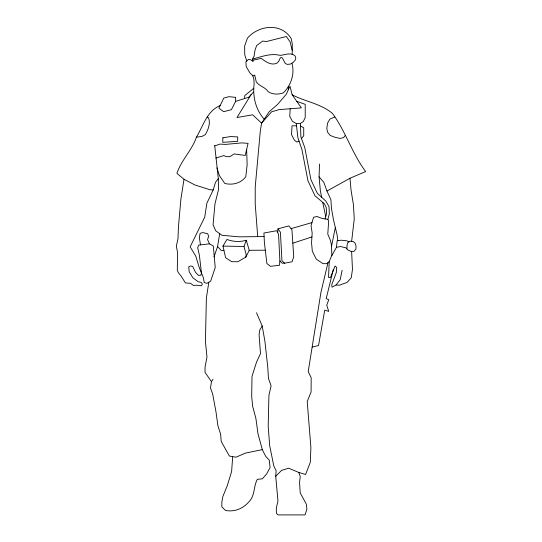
<?xml version="1.0" encoding="UTF-8"?>
<svg xmlns="http://www.w3.org/2000/svg" width="542" height="542" viewBox="0 0 542 542"><rect width="100%" height="100%" fill="white"/><g stroke="black" fill="none" stroke-linecap="round" stroke-linejoin="round"><path stroke-width="0.81" d="M292.206 54.396L292.314 44.044L291.203 38.577C281.312 22.507 258.866 25.074 247.47 38.082L244.645 45.955L244.74 54.776L246.745 61.05M348.967 241.874L346.745 240.79L341.216 240.201L337.171 240.689L336.467 247.315L331.243 256.623L329.218 261.569L328.56 277.389L330.41 277.606L335.078 265.993L336.711 267.511L336.277 272.612L331.711 284.882L332.036 287.165L336.054 284.99L340.2 279.699L342.117 270.262M321.684 197.281L320.336 190.669L319.082 176.8L319.509 164.03M346.894 248.88L347.043 245.133L347.835 242.565L350.105 241.183L353.167 241.481L355.044 243.06L356.026 245.824L355.931 248.981L354.15 251.346L350.796 251.346L348.005 249.991L345.789 247.775L340.491 246.542L336.467 247.315M290.194 108.759L289.719 116.245L292.402 121.313L296.278 123.549L300.444 123.4L303.276 121.611L305.214 117.587L305.214 104.328L296.765 101.361M275.729 476.242L281.623 470.354L288.696 468.193L298.811 472.468L300.241 476.553L299.55 482.414L300.234 492.963L306.359 504.216L306.874 509.216L305.017 514.9L277.911 514.9L276.359 513.179L276.345 507.732L277.958 501.072L275.729 476.242L276.122 470.747L273.764 465.835L269.652 445.517L268.195 426.12L268.927 395.328L271.108 385.87L268.439 378.357L267.789 367.469L264.909 341.304L262.192 325.945L256.502 312.748M232.694 456.628L231.617 471.567L227.213 485.815L222.857 496.499L221.847 502.048L221.847 506.919L225.547 510.449C234.313 512.156 242.708 508.782 248.582 502.21C255.167 496.079 253.358 486.689 257.287 479.352L262.409 478.81L266.589 473.959L270.092 467.516L269.225 460.063L265.661 456.283L262.294 449.63L257.978 433.688L255.905 418.431L252.633 406.276L251.698 396.459L252.01 376.351L256.556 362.036L260.485 353.648L259.083 334.76L259.72 330.186L262.192 325.945M264.211 119.179C255.58 109.626 252.538 96.32 254.144 83.739L253.778 78.61L252.504 75.291L250.194 73.353L246.203 66.68L245.905 61.924L248.29 59.444L250.77 59.742L253.148 61.625L252.484 59.146L254.062 56.273L255.065 49.864L256.671 45.555L262.68 41.05L266.379 41.544L286.372 36.504L290.146 41.951L292.152 50.264M277.667 232.491L277.971 228.846L288.832 225.878L291.914 229.686L293.73 256.684L292.097 261.759L284.665 263.209L282.172 263.155L279.902 260.905L278.561 234.28L276.772 230.696L263.92 233.026L264.381 242.437L266.894 263.534L270.411 266.298L279.462 265.295L279.902 260.905M235.628 101.395L235.628 97.35L228.846 96.679L223.792 98.055L218.88 108.204L223.663 111.699L231.393 109.674L235.628 101.395L244.537 98.542L244.794 95.548L253.798 88.305M245.838 257.084L246.143 254.442L243.981 246.468L246.271 240.248C239.869 242.152 233.135 241.786 226.915 239.435L222.972 246.102L225.587 257.694L231.698 261.664L237.803 261.766L245.838 257.084L249.239 250.296L246.271 240.248M351.636 241.332L354.265 218.86L353.398 204.436L351.081 190.472L349.969 178.271L365.647 171.55C352.124 153.61 345.769 131.482 332.449 113.42C320.742 103.583 305.403 101.747 292.165 94.816L289.95 86.185L286.305 94.247L277.585 104.396L269.13 111.808L261.583 123.122L260.282 131.191L255.228 186.909L255.214 203.982L257.707 236.644M208.819 282.267L206.38 298.032L205.425 341.467L206.976 356.995L205.106 366.866L204.991 372.3L211.475 381.663L210.492 387.937L212.674 394L216.075 412.428L217.911 425.714L220.635 434.271L221.217 441.466L229.388 456.046L236 457.211L245.336 453.126L262.294 449.63M220.154 105.568C206.895 110.947 203.27 126.015 196.428 137.146C192.01 150.358 181.285 160.039 176.916 173.372L184.009 179.287L180.865 199.368L178.42 227.213L177.979 238.805L176.353 246.048L177.6 252.796L177.288 270.133L178.284 272.565L181.258 276.264L185.405 282.931L190.547 283.297L193.433 285.458L196.59 285.187L201.461 285.817L202.362 284.103L201.19 282.389L198.216 281.759L192.891 277.795L189.192 271.752L188.745 266.793L190.547 265.98L192.715 266.434L195.506 272.294L198.392 275.356L200.831 275.268L201.461 273.012L199.381 255.214L197.708 247.816L198.663 245.072L209.456 243.853L213.291 245.939L215.235 267.463L210.655 281.19L206.976 283.344L204.192 282.538L203.453 277.856L199.388 267.965L195.77 256.17L190.161 246.82L204.727 217.152L206.868 203.23L213.196 189.971L215.472 182.383L218.318 178.589L214.713 145.602M298.811 472.468L305.586 474.474L310.302 462.299L310.891 447.577L307.219 401.52L311.088 392.008L311.176 377.747L308.208 371.561L320.952 292.301L328.018 262.613M213.988 256.908L217.566 246.563L219.693 233.67M331.474 246.542L335.329 227.538M333.235 269.794L326.189 298.662L328.743 299.753L326.738 305.221L328.743 311.413L324.733 310.132L318.54 345.539L312.165 347.076M331.9 255.451L331.379 244.584L330.349 240.174L327.781 234.151L328.669 221.028L327.876 219.347L329.326 213.853L329.001 206.577L325.952 201.211L317.294 193.243L310.939 179.7L304.746 147.431L300.898 137.058L300.444 123.4M325.024 218.914L326.623 213.711L326.223 207.539L324.407 203.772L314.949 195.75L307.924 180.703L301.908 149.436L297.89 137.729L296.278 123.549M251.041 94.701L236.983 117.533L252.599 114.802L261.583 123.122L271.61 111.815L279.015 109.626L301.366 107.899L292.165 94.816M211.475 381.663L213.047 379.224M345.301 135.378L343.56 137.648L340.152 138.42L335.186 137.336L330.22 135.473L327.585 132.221L326.806 128.339L327.585 123.068L329.909 119.037L334.82 117.011M301.44 138.522L303.723 135.757L303.723 127.851L300.532 126.001M253.514 92.038L248.568 97.37L244.537 98.542M329.218 261.569L326.819 263.663L323.005 263.663L316.23 259.103L312.294 251.109L311.555 242.735L312.172 233.135L311.061 225.628L313.561 217.288L316.874 216.495L322.178 218.473L327.876 219.347M337.795 240.614L337.117 234.977L333.547 220.093L331.474 208.555L330.898 199.659L326.955 191.055L349.969 178.271M299.048 141.11L296.88 142.058L294.469 140.317L291.515 134.552L292.05 125.839L296.521 125.744M214.74 145.9L219.93 144.104L225.526 144.402L241.718 142.892L248.073 143.345L245.201 155.446L234.151 153.935L229.916 156.658L226.59 156.658L223.724 155.601L215.811 158.088M292.822 243.182L311.928 236.922M291.081 228.656L311.968 222.593M252.484 59.146C261.461 56.727 270.804 52.94 280.207 55.392C284.523 54.979 288.52 52.899 293.059 54.478L295.241 56.158L295.803 58.062L295.133 60.223L293.31 62.31L290.478 64.064L287.179 64.396L285.221 63.387L282.477 58.116L281.393 57.52L280.261 57.899L279.069 60.758L277.45 62.865C271.623 66.138 265.858 61.795 261.278 58.407L252.782 60.243M196.428 137.146L201.793 136.503L205.337 134.606C208.148 129.714 210.757 123.346 208.507 117.81L207.193 116.977M264.096 236.576L239.185 236.847L221.908 235.289L215.696 230.757L213.067 224.781L214.978 203.799L218.473 189.815L218.318 178.589M249.239 250.296L265.309 250.194M222.972 246.102L243.981 246.468M223.961 250.492L221.156 250.404L217.566 246.563M336.054 284.99L339.312 285.207L347.124 282.402L351.263 277.714L352.456 269.469L351.629 251.346M213.196 189.971L209.795 189.686L194.896 184.958L184.009 179.287M252.504 75.291L253.846 75.887L254.706 75.053L256.224 81.754C259.205 86.327 265.262 86.991 268.134 91.673C272.667 94.654 278.331 94.647 283.317 92.865C291.04 85.507 295.031 73.529 291.894 63.184M284.665 263.209L281.942 260.668L280.417 232.22L277.971 228.846M319.082 176.8L323.838 182.369L326.955 191.055M209.456 243.853L207.532 239.55L208.717 236.285L207.681 233.771L202.932 232.586L200.113 233.324L199.348 237.714L200.499 244.862M216.895 167.857L219.476 175.73L224.788 183.453C232.532 185.384 240.926 183.291 245.804 176.706L247.138 164.822L246.637 149.396M322.714 202.335L325.728 216.624M288.324 86.564L288.324 89.782M222.87 137.804L222.742 142.322L237.694 141.32L237.694 136.923L230.655 136.543L222.87 137.804"/></g></svg>
